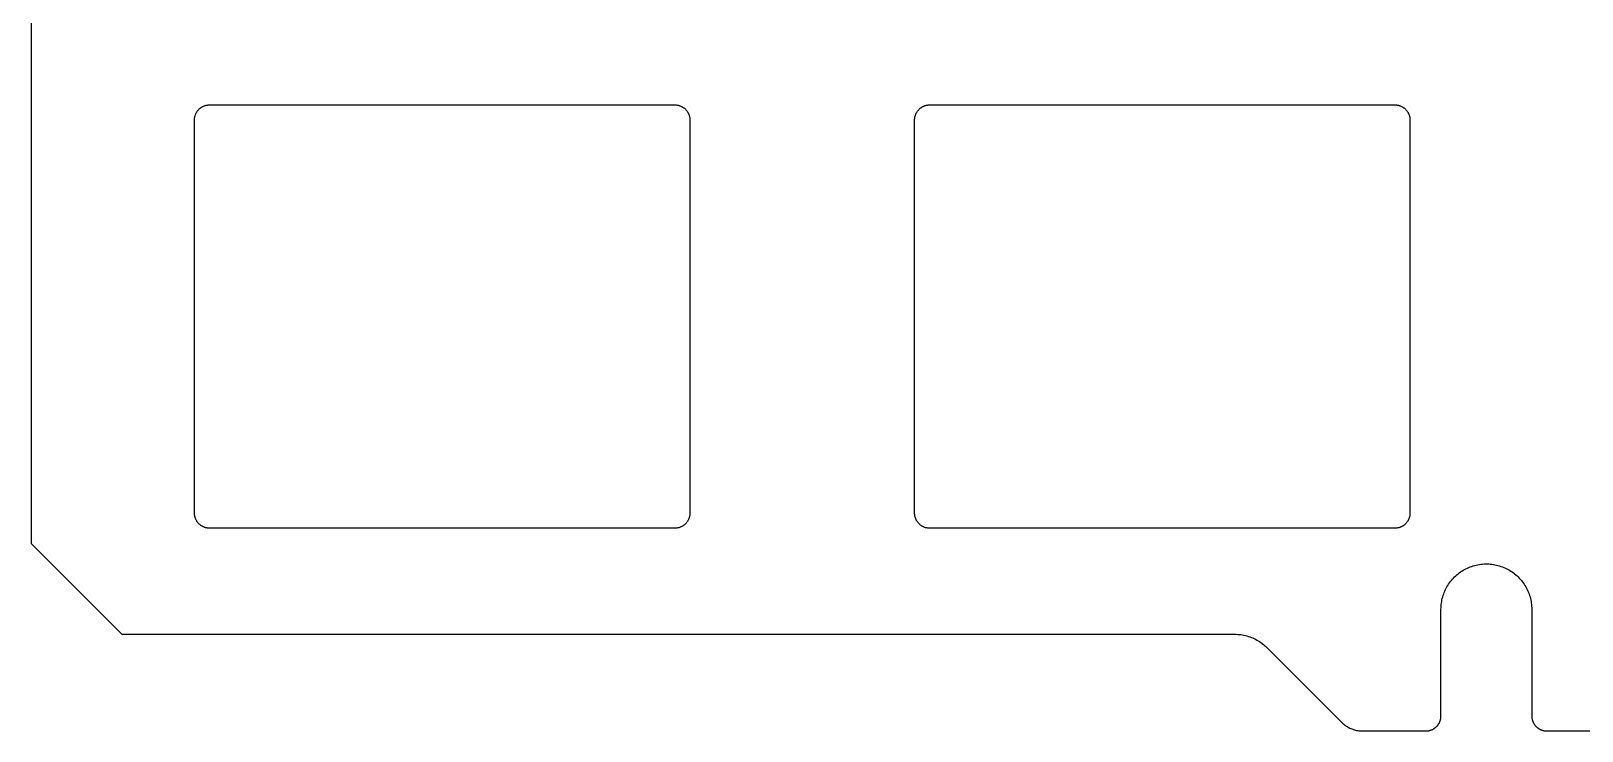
# Model space of a CAD drawing. Header units: millimetres. Extents: x 71 to 420, y -290 to -162.
# Drawn here: x 71.2 to 122.5, y -290.2 to -267 of the extents above; entities that cross this region are included whole.
import ezdxf

# ---------------------------------------------------------------- set-up
doc = ezdxf.new("R2010")
doc.units = ezdxf.units.MM
doc.layers.add('Layer 02', color=3, linetype='Continuous', true_color=0x00ff00)

msp = doc.modelspace()

# ---------------------------------------------------------------- linework, layer by layer
at = {"layer": 'Layer 02'}
for points in [[(94.749, -167.431), (74.232, -167.431), (71.232, -170.431), (71.232, -283.993), (74.232, -286.993), (111.036, -286.993)], [(76.639, -269.987), (76.639, -269.97), (76.64, -269.953), (76.641, -269.936), (76.643, -269.919), (76.646, -269.902), (76.649, -269.885), (76.653, -269.869), (76.657, -269.852), (76.662, -269.836), (76.668, -269.82), (76.674, -269.804), (76.68, -269.788), (76.687, -269.772), (76.695, -269.757), (76.703, -269.742), (76.712, -269.727), (76.721, -269.713), (76.73, -269.699), (76.74, -269.685), (76.751, -269.672), (76.762, -269.659), (76.773, -269.646), (76.785, -269.634), (76.797, -269.622), (76.81, -269.61), (76.823, -269.599), (76.837, -269.589), (76.85, -269.579), (76.864, -269.569), (76.879, -269.56), (76.894, -269.551), (76.909, -269.543), (76.924, -269.536), (76.94, -269.529), (76.955, -269.522), (76.971, -269.516), (76.987, -269.511), (77.004, -269.506), (77.02, -269.501), (77.037, -269.498), (77.054, -269.494), (77.071, -269.492), (77.088, -269.49), (77.105, -269.488), (77.122, -269.487), (77.139, -269.487)], [(77.139, -269.487), (92.52, -269.487)], [(92.52, -269.487), (92.537, -269.487), (92.554, -269.488), (92.571, -269.49), (92.588, -269.492), (92.605, -269.494), (92.622, -269.498), (92.638, -269.501), (92.655, -269.506), (92.671, -269.511), (92.687, -269.516), (92.703, -269.522), (92.719, -269.529), (92.735, -269.536), (92.75, -269.543), (92.765, -269.551), (92.78, -269.56), (92.794, -269.569), (92.808, -269.579), (92.822, -269.589), (92.836, -269.599), (92.849, -269.61), (92.861, -269.622), (92.874, -269.634), (92.885, -269.646), (92.897, -269.659), (92.908, -269.672), (92.918, -269.685), (92.928, -269.699), (92.938, -269.713), (92.947, -269.727), (92.956, -269.742), (92.964, -269.757), (92.972, -269.772), (92.979, -269.788), (92.985, -269.804), (92.991, -269.82), (92.997, -269.836), (93.001, -269.852), (93.006, -269.869), (93.01, -269.885), (93.013, -269.902), (93.015, -269.919), (93.017, -269.936), (93.019, -269.953), (93.02, -269.97), (93.02, -269.987)], [(100.451, -269.987), (100.452, -269.97), (100.452, -269.953), (100.454, -269.936), (100.456, -269.919), (100.458, -269.902), (100.462, -269.885), (100.465, -269.869), (100.47, -269.852), (100.475, -269.836), (100.48, -269.82), (100.486, -269.804), (100.493, -269.788), (100.5, -269.772), (100.507, -269.757), (100.515, -269.742), (100.524, -269.727), (100.533, -269.713), (100.543, -269.699), (100.553, -269.685), (100.563, -269.672), (100.574, -269.659), (100.586, -269.646), (100.598, -269.634), (100.61, -269.622), (100.623, -269.61), (100.636, -269.599), (100.649, -269.589), (100.663, -269.579), (100.677, -269.569), (100.691, -269.56), (100.706, -269.551), (100.721, -269.543), (100.736, -269.536), (100.752, -269.529), (100.768, -269.522), (100.784, -269.516), (100.8, -269.511), (100.816, -269.506), (100.833, -269.501), (100.849, -269.498), (100.866, -269.494), (100.883, -269.492), (100.9, -269.49), (100.917, -269.488), (100.934, -269.487), (100.951, -269.487)], [(100.951, -269.487), (116.332, -269.487)], [(116.332, -269.487), (116.35, -269.487), (116.367, -269.488), (116.384, -269.49), (116.401, -269.492), (116.417, -269.494), (116.434, -269.498), (116.451, -269.501), (116.467, -269.506), (116.484, -269.511), (116.5, -269.516), (116.516, -269.522), (116.532, -269.529), (116.547, -269.536), (116.563, -269.543), (116.578, -269.551), (116.592, -269.56), (116.607, -269.569), (116.621, -269.579), (116.635, -269.589), (116.648, -269.599), (116.661, -269.61), (116.674, -269.622), (116.686, -269.634), (116.698, -269.646), (116.709, -269.659), (116.72, -269.672), (116.731, -269.685), (116.741, -269.699), (116.751, -269.713), (116.76, -269.727), (116.768, -269.742), (116.776, -269.757), (116.784, -269.772), (116.791, -269.788), (116.798, -269.804), (116.804, -269.82), (116.809, -269.836), (116.814, -269.852), (116.818, -269.869), (116.822, -269.885), (116.825, -269.902), (116.828, -269.919), (116.83, -269.936), (116.831, -269.953), (116.832, -269.97), (116.832, -269.987)], [(76.639, -282.987), (76.639, -269.987)], [(93.02, -269.987), (93.02, -282.987)], [(100.451, -282.987), (100.451, -269.987)], [(116.832, -269.987), (116.832, -282.987)], [(77.139, -283.487), (77.122, -283.487), (77.105, -283.486), (77.088, -283.485), (77.071, -283.482), (77.054, -283.48), (77.037, -283.477), (77.02, -283.473), (77.004, -283.469), (76.987, -283.464), (76.971, -283.458), (76.955, -283.452), (76.94, -283.446), (76.924, -283.439), (76.909, -283.431), (76.894, -283.423), (76.879, -283.414), (76.864, -283.405), (76.85, -283.396), (76.837, -283.386), (76.823, -283.375), (76.81, -283.364), (76.797, -283.353), (76.785, -283.341), (76.773, -283.328), (76.762, -283.316), (76.751, -283.303), (76.74, -283.289), (76.73, -283.275), (76.721, -283.261), (76.712, -283.247), (76.703, -283.232), (76.695, -283.217), (76.687, -283.202), (76.68, -283.186), (76.674, -283.171), (76.668, -283.155), (76.662, -283.138), (76.657, -283.122), (76.653, -283.106), (76.649, -283.089), (76.646, -283.072), (76.643, -283.055), (76.641, -283.038), (76.64, -283.021), (76.639, -283.004), (76.639, -282.987)], [(93.02, -282.987), (93.02, -283.004), (93.019, -283.021), (93.017, -283.038), (93.015, -283.055), (93.013, -283.072), (93.01, -283.089), (93.006, -283.106), (93.001, -283.122), (92.997, -283.138), (92.991, -283.155), (92.985, -283.171), (92.979, -283.186), (92.972, -283.202), (92.964, -283.217), (92.956, -283.232), (92.947, -283.247), (92.938, -283.261), (92.928, -283.275), (92.918, -283.289), (92.908, -283.303), (92.897, -283.316), (92.885, -283.328), (92.874, -283.341), (92.861, -283.353), (92.849, -283.364), (92.836, -283.375), (92.822, -283.386), (92.808, -283.396), (92.794, -283.405), (92.78, -283.414), (92.765, -283.423), (92.75, -283.431), (92.735, -283.439), (92.719, -283.446), (92.703, -283.452), (92.687, -283.458), (92.671, -283.464), (92.655, -283.469), (92.638, -283.473), (92.622, -283.477), (92.605, -283.48), (92.588, -283.482), (92.571, -283.485), (92.554, -283.486), (92.537, -283.487), (92.52, -283.487)], [(100.951, -283.487), (100.934, -283.487), (100.917, -283.486), (100.9, -283.485), (100.883, -283.482), (100.866, -283.48), (100.849, -283.477), (100.833, -283.473), (100.816, -283.469), (100.8, -283.464), (100.784, -283.458), (100.768, -283.452), (100.752, -283.446), (100.736, -283.439), (100.721, -283.431), (100.706, -283.423), (100.691, -283.414), (100.677, -283.405), (100.663, -283.396), (100.649, -283.386), (100.636, -283.375), (100.623, -283.364), (100.61, -283.353), (100.598, -283.341), (100.586, -283.328), (100.574, -283.316), (100.563, -283.303), (100.553, -283.289), (100.543, -283.275), (100.533, -283.261), (100.524, -283.247), (100.515, -283.232), (100.507, -283.217), (100.5, -283.202), (100.493, -283.186), (100.486, -283.171), (100.48, -283.155), (100.475, -283.138), (100.47, -283.122), (100.465, -283.106), (100.462, -283.089), (100.458, -283.072), (100.456, -283.055), (100.454, -283.038), (100.452, -283.021), (100.452, -283.004), (100.451, -282.987)], [(116.832, -282.987), (116.832, -283.004), (116.831, -283.021), (116.83, -283.038), (116.828, -283.055), (116.825, -283.072), (116.822, -283.089), (116.818, -283.106), (116.814, -283.122), (116.809, -283.138), (116.804, -283.155), (116.798, -283.171), (116.791, -283.186), (116.784, -283.202), (116.776, -283.217), (116.768, -283.232), (116.76, -283.247), (116.751, -283.261), (116.741, -283.275), (116.731, -283.289), (116.72, -283.303), (116.709, -283.316), (116.698, -283.328), (116.686, -283.341), (116.674, -283.353), (116.661, -283.364), (116.648, -283.375), (116.635, -283.386), (116.621, -283.396), (116.607, -283.405), (116.592, -283.414), (116.578, -283.423), (116.563, -283.431), (116.547, -283.439), (116.532, -283.446), (116.516, -283.452), (116.5, -283.458), (116.484, -283.464), (116.467, -283.469), (116.451, -283.473), (116.434, -283.477), (116.417, -283.48), (116.401, -283.482), (116.384, -283.485), (116.367, -283.486), (116.35, -283.487), (116.332, -283.487)], [(92.52, -283.487), (92.02, -283.487), (92.013, -283.487), (77.139, -283.487)], [(116.332, -283.487), (115.832, -283.487), (115.821, -283.487), (100.951, -283.487)], [(117.857, -286.168), (117.858, -286.116), (117.861, -286.065), (117.866, -286.013), (117.872, -285.962), (117.88, -285.91), (117.89, -285.86), (117.901, -285.809), (117.914, -285.759), (117.929, -285.709), (117.946, -285.66), (117.964, -285.612), (117.984, -285.564), (118.006, -285.517), (118.029, -285.471), (118.054, -285.426), (118.081, -285.381), (118.108, -285.337), (118.138, -285.295), (118.169, -285.253), (118.201, -285.213), (118.235, -285.173), (118.27, -285.135), (118.306, -285.098), (118.344, -285.063), (118.382, -285.028), (118.422, -284.995), (118.463, -284.964), (118.505, -284.934), (118.548, -284.905), (118.593, -284.878), (118.638, -284.852), (118.683, -284.828), (118.73, -284.806), (118.777, -284.785), (118.826, -284.766), (118.874, -284.748), (118.924, -284.732), (118.973, -284.718), (119.024, -284.706), (119.074, -284.695), (119.125, -284.686), (119.177, -284.679), (119.228, -284.674), (119.28, -284.67), (119.332, -284.668), (119.383, -284.668), (119.435, -284.67), (119.487, -284.674), (119.538, -284.679), (119.59, -284.686), (119.641, -284.695), (119.691, -284.706), (119.742, -284.718), (119.791, -284.732), (119.841, -284.748), (119.889, -284.766), (119.937, -284.785), (119.985, -284.806), (120.032, -284.828), (120.077, -284.852), (120.122, -284.878), (120.166, -284.905), (120.21, -284.934), (120.252, -284.964), (120.293, -284.995), (120.333, -285.028), (120.371, -285.063), (120.409, -285.098), (120.445, -285.135), (120.48, -285.173), (120.514, -285.213), (120.546, -285.253), (120.577, -285.295), (120.606, -285.337), (120.634, -285.381), (120.661, -285.426), (120.686, -285.471), (120.709, -285.517), (120.731, -285.564), (120.751, -285.612), (120.769, -285.66), (120.786, -285.709), (120.801, -285.759), (120.814, -285.809), (120.825, -285.86), (120.835, -285.91), (120.843, -285.962), (120.849, -286.013), (120.854, -286.065), (120.857, -286.116), (120.857, -286.168)], [(117.857, -289.693), (117.857, -286.168)], [(120.857, -286.168), (120.857, -289.693)], [(111.036, -286.993), (111.087, -286.994), (111.139, -286.997), (111.19, -287.001), (111.24, -287.007), (111.291, -287.015), (111.341, -287.024), (111.391, -287.036), (111.441, -287.049), (111.49, -287.063), (111.538, -287.08), (111.586, -287.098), (111.634, -287.117), (111.68, -287.138), (111.726, -287.161), (111.771, -287.186), (111.816, -287.211), (111.859, -287.239), (111.901, -287.268), (111.942, -287.298), (111.983, -287.329), (112.022, -287.362), (112.06, -287.397), (112.097, -287.432)], [(112.097, -287.432), (114.565, -289.9)], [(117.357, -290.193), (117.37, -290.193), (117.382, -290.192), (117.394, -290.192), (117.406, -290.191), (117.419, -290.189), (117.431, -290.187), (117.443, -290.185), (117.455, -290.183), (117.467, -290.181), (117.479, -290.178), (117.491, -290.175), (117.502, -290.171), (117.514, -290.167), (117.526, -290.163), (117.537, -290.159), (117.549, -290.155), (117.56, -290.15), (117.571, -290.145), (117.582, -290.139), (117.593, -290.134), (117.604, -290.128), (117.614, -290.122), (117.625, -290.115), (117.635, -290.109), (117.645, -290.102), (117.655, -290.094), (117.665, -290.087), (117.675, -290.079), (117.684, -290.072), (117.693, -290.063), (117.702, -290.055), (117.711, -290.047), (117.72, -290.038), (117.728, -290.029), (117.736, -290.02), (117.744, -290.01), (117.752, -290.001), (117.759, -289.991), (117.766, -289.981), (117.773, -289.971), (117.78, -289.96), (117.786, -289.95), (117.792, -289.939), (117.798, -289.929), (117.804, -289.918), (117.809, -289.907), (117.814, -289.895), (117.819, -289.884), (117.824, -289.873), (117.828, -289.861), (117.832, -289.85), (117.836, -289.838), (117.839, -289.826), (117.842, -289.814), (117.845, -289.802), (117.848, -289.79), (117.85, -289.778), (117.852, -289.766), (117.854, -289.754), (117.855, -289.742), (117.856, -289.73), (117.857, -289.718), (117.857, -289.705), (117.857, -289.693)], [(120.857, -289.693), (120.858, -289.705), (120.858, -289.718), (120.859, -289.73), (120.86, -289.742), (120.861, -289.754), (120.863, -289.766), (120.865, -289.778), (120.867, -289.79), (120.87, -289.802), (120.873, -289.814), (120.876, -289.826), (120.879, -289.838), (120.883, -289.85), (120.887, -289.861), (120.891, -289.873), (120.896, -289.884), (120.901, -289.895), (120.906, -289.907), (120.911, -289.918), (120.917, -289.929), (120.923, -289.939), (120.929, -289.95), (120.935, -289.96), (120.942, -289.971), (120.949, -289.981), (120.956, -289.991), (120.963, -290.001), (120.971, -290.01), (120.979, -290.02), (120.987, -290.029), (120.995, -290.038), (121.004, -290.047), (121.013, -290.055), (121.022, -290.063), (121.031, -290.072), (121.04, -290.079), (121.05, -290.087), (121.06, -290.094), (121.07, -290.102), (121.08, -290.109), (121.09, -290.115), (121.101, -290.122), (121.111, -290.128), (121.122, -290.134), (121.133, -290.139), (121.144, -290.145), (121.155, -290.15), (121.166, -290.155), (121.178, -290.159), (121.189, -290.163), (121.201, -290.167), (121.212, -290.171), (121.224, -290.175), (121.236, -290.178), (121.248, -290.181), (121.26, -290.183), (121.272, -290.185), (121.284, -290.187), (121.296, -290.189), (121.308, -290.191), (121.321, -290.192), (121.333, -290.192), (121.345, -290.193), (121.357, -290.193)], [(114.565, -289.9), (114.589, -289.924), (114.614, -289.947), (114.641, -289.969), (114.667, -289.99), (114.695, -290.01), (114.723, -290.029), (114.752, -290.047), (114.782, -290.065), (114.812, -290.081), (114.842, -290.096), (114.873, -290.11), (114.905, -290.123), (114.937, -290.135), (114.969, -290.146), (115.002, -290.156), (115.035, -290.165), (115.068, -290.172), (115.102, -290.178), (115.136, -290.184), (115.169, -290.188), (115.203, -290.191), (115.238, -290.192), (115.272, -290.193)], [(115.272, -290.193), (117.357, -290.193)], [(121.357, -290.193), (123.443, -290.193)]]:
    msp.add_lwpolyline(points, dxfattribs=at)

doc.saveas('drawing.dxf')
